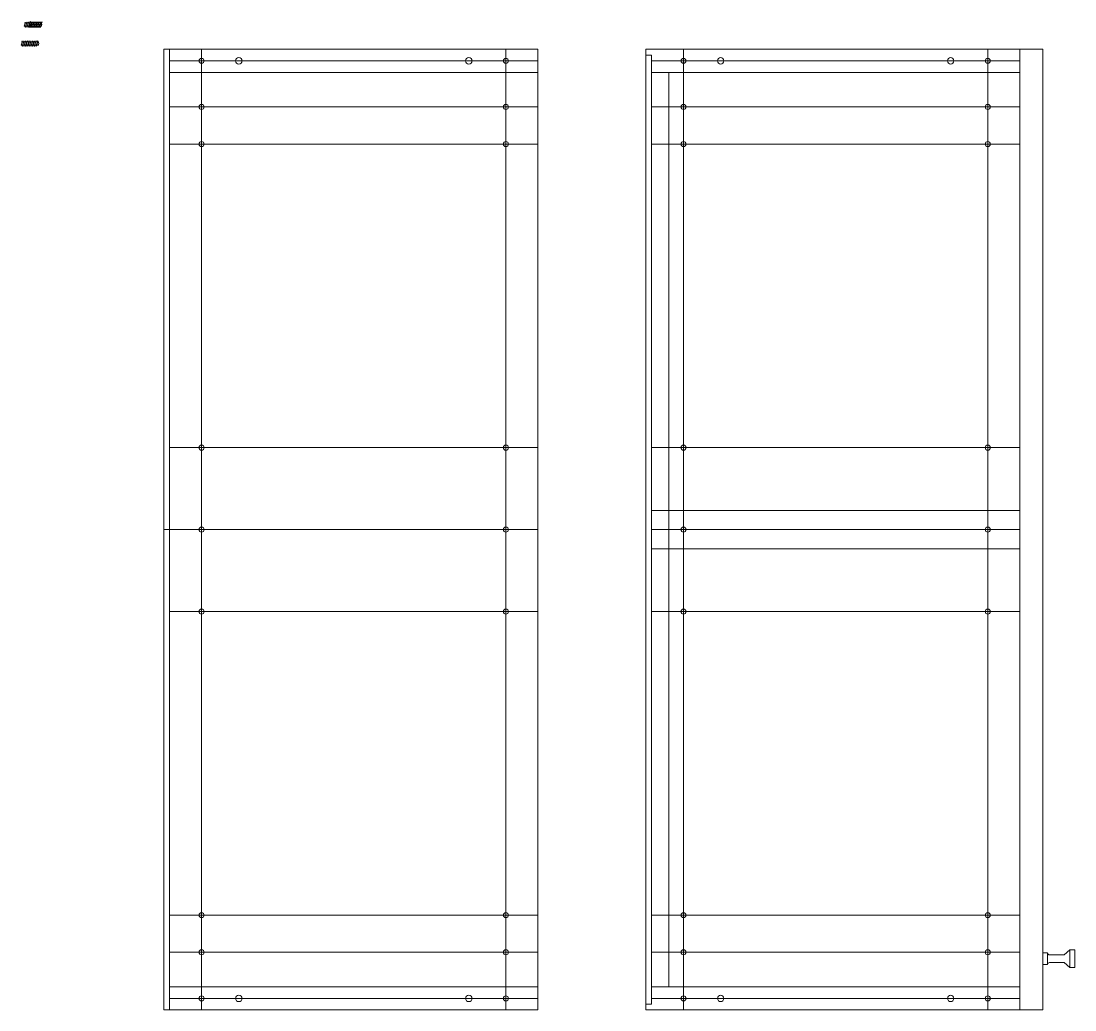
# Model space of a CAD drawing. Header units: centimetres. Extents: x -2268 to 3476, y -1681 to 1470.
# Drawn here: x 2860.6 to 2942.9, y -428.4 to -351.2 of the extents above; entities that cross this region are included whole.
import ezdxf

# ---------------------------------------------------------------- set-up
doc = ezdxf.new("R2010")
doc.units = ezdxf.units.CM
for name, color, linetype, lineweight in [('A-FURN_Num_Penna__252_Num_Penna__252_Num_Penna__3_Num_Penna__252_Num_Penna__252_Num_Penna__252_Num_Penna__252_Num_Penna__252_Num_Penna__252_Num_Penna__252_Num_Penna__252_Num_Penna__252_Num_Penna__252_Num_Penna__252_Num_Penna__5', 5, 'Continuous', 18), ('A-FURN_Num_Penna__252_Num_Penna__252_Num_Penna__3_Num_Penna__252_Num_Penna__252_Num_Penna__252_Num_Penna__252_Num_Penna__252_Num_Penna__252_Num_Penna__252_Num_Penna__252_Num_Penna__252_Num_Penna__252_Num_Penna__252_Num_Penna__6', 6, 'Continuous', 18), ('A-SECT-PATT_Num_Penna__6_Num_Penna__6_Num_Penna__6_Num_Penna__6_Num_Penna__6_Num_Penna__6_Num_Penna__6_Num_Penna__6_Num_Penna__6_Num_Penna__6_Num_Penna__6_Num_Penna__3_Num_Penna__3_Num_Penna__3', 3, 'Continuous', 18), ('A-SECT-PATT_Num_Penna__6_Num_Penna__6_Num_Penna__6_Num_Penna__6_Num_Penna__6_Num_Penna__6_Num_Penna__6_Num_Penna__6_Num_Penna__6_Num_Penna__6_Num_Penna__6_Num_Penna__6_Num_Penna__6_Num_Penna__6', 6, 'Continuous', 18), ('A-SECT-PATT_Num_Penna__6_Num_Penna__6_Num_Penna__6_Num_Penna__6_Num_Penna__6_Num_Penna__6_Num_Penna__6_Num_Penna__6_Num_Penna__6_Num_Penna__6_Num_Penna__6_Num_Penna__6_Num_Penna__6_Num_Penna__9', 9, 'Continuous', 18), ('PDF16_Geometry_Num_Penna__5_Num_Penna__5_Num_Penna__5_Num_Penna__5_Num_Penna__5_Num_Penna__5_Num_Penna__5_Num_Penna__5_Num_Penna__5_Num_Penna__5_Num_Penna__5_Num_Penna__5_Num_Penna__5_Num_Penna__5', 5, 'Continuous', 18), ('PDF16_Geometry_Num_Penna__6_Num_Penna__6_Num_Penna__6_Num_Penna__3_Num_Penna__3_Num_Penna__3_Num_Penna__3_Num_Penna__3_Num_Penna__9_Num_Penna__9_Num_Penna__9_Num_Penna__9_Num_Penna__9_Num_Penna__9', 9, 'Continuous', 18), ('PDF16_Geometry_Num_Penna__6_Num_Penna__6_Num_Penna__6_Num_Penna__6_Num_Penna__6_Num_Penna__6_Num_Penna__6_Num_Penna__6_Num_Penna__6_Num_Penna__6_Num_Penna__6_Num_Penna__6_Num_Penna__6_Num_Penna__6', 6, 'Continuous', 18), ('PDF22_Geometry_Num_Penna__1_Num_Penna__255_Num_Penna__3_Num_Penna__3_Num_Penna__3', 3, 'Continuous', 18), ('PDF22_Geometry_Num_Penna__1_Num_Penna__255_Num_Penna__3_Num_Penna__3_Num_Penna__6', 6, 'Continuous', 18), ('PDF22_Geometry_Num_Penna__1_Num_Penna__255_Num_Penna__5_Num_Penna__5_Num_Penna__5', 5, 'Continuous', 18), ('PDF2_Geometry_Num_Penna__7_Num_Penna__7_Num_Penna__7_Num_Penna__7_Num_Penna__7_Num_Penna__7_Num_Penna__7_Num_Penna__6', 6, 'Continuous', 18)]:
    doc.layers.add(name, color=color, linetype=linetype, lineweight=lineweight)

msp = doc.modelspace()

# ---------------------------------------------------------------- linework, layer by layer
at = {"layer": 'A-FURN_Num_Penna__252_Num_Penna__252_Num_Penna__3_Num_Penna__252_Num_Penna__252_Num_Penna__252_Num_Penna__252_Num_Penna__252_Num_Penna__252_Num_Penna__252_Num_Penna__252_Num_Penna__252_Num_Penna__252_Num_Penna__252_Num_Penna__5', "color": 5, "linetype": 'Continuous', "lineweight": 18}
for p, q in [((2860.9569, -351.3055), (2860.8763, -351.5662)), ((2860.9836, -351.5662), (2861.0643, -351.3055)), ((2861.0922, -351.3055), (2861.0116, -351.5662)), ((2861.1188, -351.5662), (2861.1995, -351.3055)), ((2861.2275, -351.3055), (2861.1469, -351.5662)), ((2861.2541, -351.5662), (2861.3348, -351.3055)), ((2861.3628, -351.3055), (2861.2822, -351.5662)), ((2861.3894, -351.5662), (2861.4701, -351.3055)), ((2861.4981, -351.3055), (2861.4174, -351.5662)), ((2861.5247, -351.5662), (2861.6054, -351.3055)), ((2861.6334, -351.3055), (2861.5527, -351.5662)), ((2861.66, -351.5662), (2861.7407, -351.3055)), ((2861.7686, -351.3055), (2861.688, -351.5662)), ((2861.7953, -351.5662), (2861.876, -351.3055)), ((2861.9039, -351.3055), (2861.8233, -351.5662)), ((2861.9306, -351.5662), (2862.0113, -351.3055)), ((2862.0392, -351.3055), (2861.9586, -351.5662)), ((2862.0658, -351.5662), (2862.1465, -351.3055)), ((2862.1745, -351.3055), (2862.0939, -351.5662)), ((2860.7223, -352.7847), (2860.6416, -353.0454)), ((2860.7489, -353.0454), (2860.8296, -352.7847)), ((2860.8576, -352.7847), (2860.7769, -353.0454)), ((2860.8842, -353.0454), (2860.9649, -352.7847)), ((2860.9928, -352.7847), (2860.9122, -353.0454)), ((2861.0195, -353.0454), (2861.1002, -352.7847)), ((2861.1281, -352.7847), (2861.0475, -353.0454)), ((2861.1548, -353.0454), (2861.2355, -352.7847)), ((2861.2634, -352.7847), (2861.1828, -353.0454)), ((2861.29, -353.0454), (2861.3707, -352.7847)), ((2861.3987, -352.7847), (2861.3181, -353.0454)), ((2861.4253, -353.0454), (2861.506, -352.7847)), ((2861.534, -352.7847), (2861.4534, -353.0454)), ((2861.5606, -353.0454), (2861.6413, -352.7847)), ((2861.6693, -352.7847), (2861.5886, -353.0454)), ((2861.6959, -353.0454), (2861.7766, -352.7847)), ((2861.8046, -352.7847), (2861.7239, -353.0454)), ((2861.8312, -353.0454), (2861.9119, -352.7847)), ((2861.9399, -352.7847), (2861.8592, -353.0454))]:
    msp.add_line(p, q, dxfattribs=at)
for centre in [(2877.6327, -354.2692), (2895.5827, -354.2692), (2915.2399, -354.2692), (2933.1899, -354.2692), (2877.6327, -427.4692), (2895.5827, -427.4692), (2915.2399, -427.4692), (2933.1899, -427.4692)]:
    msp.add_circle(centre, 0.25, dxfattribs=at)
at = {"layer": 'A-FURN_Num_Penna__252_Num_Penna__252_Num_Penna__3_Num_Penna__252_Num_Penna__252_Num_Penna__252_Num_Penna__252_Num_Penna__252_Num_Penna__252_Num_Penna__252_Num_Penna__252_Num_Penna__252_Num_Penna__252_Num_Penna__252_Num_Penna__6', "color": 6, "linetype": 'Continuous', "lineweight": 18}
for p, q in [((2861.3617, -351.1651), (2861.3617, -351.6648)), ((2860.929, -351.3055), (2860.9495, -351.2392)), ((2860.9717, -351.2577), (2860.9569, -351.3055)), ((2860.963, -351.6325), (2860.9836, -351.5662)), ((2861.0116, -351.5662), (2860.9919, -351.6299)), ((2861.0643, -351.3055), (2861.0848, -351.2392)), ((2861.107, -351.2577), (2861.0922, -351.3055)), ((2861.0983, -351.6325), (2861.1188, -351.5662)), ((2861.1469, -351.5662), (2861.1272, -351.6299)), ((2861.1995, -351.3055), (2861.2201, -351.2392)), ((2861.2423, -351.2577), (2861.2275, -351.3055)), ((2861.2336, -351.6325), (2861.2541, -351.5662)), ((2861.2822, -351.5662), (2861.2625, -351.6299)), ((2862.1839, -351.6341), (2861.2867, -351.6341)), ((2862.1839, -351.6341), (2861.2867, -351.6341)), ((2861.3348, -351.3055), (2861.3554, -351.2392)), ((2862.2589, -351.4358), (2861.3617, -351.4358)), ((2861.3776, -351.2577), (2861.3628, -351.3055)), ((2861.3689, -351.6325), (2861.3894, -351.5662)), ((2861.4174, -351.5662), (2861.3978, -351.6299)), ((2862.3054, -351.2392), (2861.4081, -351.2392)), ((2861.4701, -351.3055), (2861.4906, -351.2392)), ((2861.5129, -351.2577), (2861.4981, -351.3055)), ((2861.5042, -351.6325), (2861.5247, -351.5662)), ((2861.5527, -351.5662), (2861.5331, -351.6299)), ((2861.6054, -351.3055), (2861.6259, -351.2392)), ((2861.6482, -351.2577), (2861.6334, -351.3055)), ((2861.6395, -351.6325), (2861.66, -351.5662)), ((2861.688, -351.5662), (2861.6683, -351.6299)), ((2861.7407, -351.3055), (2861.7612, -351.2392)), ((2861.7835, -351.2577), (2861.7686, -351.3055)), ((2861.7747, -351.6325), (2861.7953, -351.5662)), ((2861.8233, -351.5662), (2861.8036, -351.6299)), ((2861.876, -351.3055), (2861.8965, -351.2392)), ((2861.9188, -351.2577), (2861.9039, -351.3055)), ((2861.91, -351.6325), (2861.9306, -351.5662)), ((2861.9586, -351.5662), (2861.9389, -351.6299)), ((2862.0113, -351.3055), (2862.0318, -351.2392)), ((2862.054, -351.2577), (2862.0392, -351.3055)), ((2862.0453, -351.6325), (2862.0658, -351.5662)), ((2862.0939, -351.5662), (2862.0742, -351.6299)), ((2862.1465, -351.3055), (2862.1671, -351.2392)), ((2862.1893, -351.2577), (2862.1745, -351.3055)), ((2860.6943, -352.7847), (2860.7148, -352.7184)), ((2860.7371, -352.7368), (2860.7223, -352.7847)), ((2860.8296, -352.7847), (2860.8501, -352.7184)), ((2860.8724, -352.7368), (2860.8576, -352.7847)), ((2860.9649, -352.7847), (2860.9854, -352.7184)), ((2861.0077, -352.7368), (2860.9928, -352.7847)), ((2861.1002, -352.7847), (2861.1207, -352.7184)), ((2861.1429, -352.7368), (2861.1281, -352.7847)), ((2861.2355, -352.7847), (2861.256, -352.7184)), ((2861.2782, -352.7368), (2861.2634, -352.7847)), ((2861.3707, -352.7847), (2861.3913, -352.7184)), ((2861.4135, -352.7368), (2861.3987, -352.7847)), ((2861.506, -352.7847), (2861.5266, -352.7184)), ((2861.5488, -352.7368), (2861.534, -352.7847)), ((2861.6413, -352.7847), (2861.6619, -352.7184)), ((2861.6841, -352.7368), (2861.6693, -352.7847)), ((2861.7766, -352.7847), (2861.7971, -352.7184)), ((2861.8194, -352.7368), (2861.8046, -352.7847)), ((2861.9119, -352.7847), (2861.9324, -352.7184)), ((2861.9547, -352.7368), (2861.9399, -352.7847)), ((2860.7284, -353.1117), (2860.7489, -353.0454)), ((2860.7769, -353.0454), (2860.7573, -353.1091)), ((2860.8636, -353.1117), (2860.8842, -353.0454)), ((2860.9122, -353.0454), (2860.8925, -353.1091)), ((2860.9989, -353.1117), (2861.0195, -353.0454)), ((2861.0475, -353.0454), (2861.0278, -353.1091)), ((2861.1342, -353.1117), (2861.1548, -353.0454)), ((2861.1828, -353.0454), (2861.1631, -353.1091)), ((2861.2695, -353.1117), (2861.29, -353.0454)), ((2861.3181, -353.0454), (2861.2984, -353.109)), ((2861.4048, -353.1117), (2861.4253, -353.0454)), ((2861.4534, -353.0454), (2861.4337, -353.1091)), ((2861.5401, -353.1117), (2861.5606, -353.0454)), ((2861.5886, -353.0454), (2861.569, -353.1091)), ((2861.6754, -353.1117), (2861.6959, -353.0454)), ((2861.7239, -353.0454), (2861.7043, -353.1091)), ((2861.8107, -353.1117), (2861.8312, -353.0454)), ((2861.8592, -353.0454), (2861.8395, -353.109))]:
    msp.add_line(p, q, dxfattribs=at)
at = {"layer": 'A-SECT-PATT_Num_Penna__6_Num_Penna__6_Num_Penna__6_Num_Penna__6_Num_Penna__6_Num_Penna__6_Num_Penna__6_Num_Penna__6_Num_Penna__6_Num_Penna__6_Num_Penna__6_Num_Penna__3_Num_Penna__3_Num_Penna__3', "color": 3, "linetype": 'Continuous', "lineweight": 18}
for p, q in [((2874.7327, -353.3692), (2874.7327, -428.3692)), ((2898.4827, -353.3692), (2898.4827, -428.3692)), ((2912.3399, -353.3692), (2912.3399, -428.3692)), ((2936.0899, -353.3692), (2936.0899, -428.3692))]:
    msp.add_line(p, q, dxfattribs=at)
at = {"layer": 'A-SECT-PATT_Num_Penna__6_Num_Penna__6_Num_Penna__6_Num_Penna__6_Num_Penna__6_Num_Penna__6_Num_Penna__6_Num_Penna__6_Num_Penna__6_Num_Penna__6_Num_Penna__6_Num_Penna__6_Num_Penna__6_Num_Penna__6', "color": 6, "linetype": 'Continuous', "lineweight": 18}
for p, q in [((2872.2327, -353.3692), (2872.2327, -428.3692)), ((2909.8399, -353.8192), (2909.8399, -427.9192))]:
    msp.add_line(p, q, dxfattribs=at)
at = {"layer": 'A-SECT-PATT_Num_Penna__6_Num_Penna__6_Num_Penna__6_Num_Penna__6_Num_Penna__6_Num_Penna__6_Num_Penna__6_Num_Penna__6_Num_Penna__6_Num_Penna__6_Num_Penna__6_Num_Penna__6_Num_Penna__6_Num_Penna__9', "color": 9, "linetype": 'Continuous', "lineweight": 18}
msp.add_line((2911.1899, -355.1692), (2911.1899, -426.5692), dxfattribs=at)
at = {"layer": 'PDF16_Geometry_Num_Penna__5_Num_Penna__5_Num_Penna__5_Num_Penna__5_Num_Penna__5_Num_Penna__5_Num_Penna__5_Num_Penna__5_Num_Penna__5_Num_Penna__5_Num_Penna__5_Num_Penna__5_Num_Penna__5_Num_Penna__5', "color": 5, "linetype": 'Continuous', "lineweight": 18}
for p, q in [((2940.7554, -423.9214), (2940.3899, -423.9214)), ((2940.3899, -423.9214), (2940.3899, -424.817)), ((2940.7554, -423.9214), (2940.7554, -424.817)), ((2942.0628, -424.0698), (2940.9039, -424.0698)), ((2942.4988, -423.6692), (2942.0628, -424.0698)), ((2942.8899, -423.6692), (2942.4988, -423.6692)), ((2942.4988, -423.6692), (2942.4988, -425.0692)), ((2942.8899, -423.6692), (2942.8899, -425.0692)), ((2940.7554, -424.817), (2940.3899, -424.817)), ((2942.0628, -424.6685), (2940.9039, -424.6685)), ((2942.4988, -425.0692), (2942.0628, -424.6685)), ((2942.8899, -425.0692), (2942.4988, -425.0692))]:
    msp.add_line(p, q, dxfattribs=at)
for centre, start, end in [((2940.9039, -423.9214), 180, 270), ((2940.9039, -424.817), 90, 180)]:
    msp.add_arc(centre, 0.1485, start, end, dxfattribs=at)
at = {"layer": 'PDF16_Geometry_Num_Penna__6_Num_Penna__6_Num_Penna__6_Num_Penna__3_Num_Penna__3_Num_Penna__3_Num_Penna__3_Num_Penna__3_Num_Penna__9_Num_Penna__9_Num_Penna__9_Num_Penna__9_Num_Penna__9_Num_Penna__9', "color": 9, "linetype": 'Continuous', "lineweight": 18}
for p, q in [((2872.2327, -354.2692), (2900.9827, -354.2692)), ((2909.8399, -354.2692), (2938.5899, -354.2692)), ((2872.2327, -355.1692), (2900.9827, -355.1692)), ((2872.2327, -357.8692), (2900.9827, -357.8692)), ((2909.8399, -357.8692), (2938.5899, -357.8692)), ((2872.2327, -360.7692), (2900.9827, -360.7692)), ((2909.8399, -360.7692), (2938.5899, -360.7692)), ((2872.2327, -420.9692), (2900.9827, -420.9692)), ((2909.8399, -420.9692), (2938.5899, -420.9692)), ((2872.2327, -423.8692), (2900.9827, -423.8692)), ((2909.8399, -423.8692), (2938.5899, -423.8692)), ((2872.2327, -426.5692), (2900.9827, -426.5692)), ((2872.2327, -427.4692), (2900.9827, -427.4692)), ((2909.8399, -427.4692), (2938.5899, -427.4692))]:
    msp.add_line(p, q, dxfattribs=at)
at = {"layer": 'PDF16_Geometry_Num_Penna__6_Num_Penna__6_Num_Penna__6_Num_Penna__6_Num_Penna__6_Num_Penna__6_Num_Penna__6_Num_Penna__6_Num_Penna__6_Num_Penna__6_Num_Penna__6_Num_Penna__6_Num_Penna__6_Num_Penna__6', "color": 6, "linetype": 'Continuous', "lineweight": 18}
for p, q in [((2871.7827, -428.3692), (2871.7827, -353.3692)), ((2871.7827, -353.3692), (2900.9827, -353.3692)), ((2900.9827, -353.3692), (2900.9827, -428.3692)), ((2909.3899, -427.9192), (2909.3899, -353.3692)), ((2909.3899, -353.3692), (2940.3899, -353.3692)), ((2909.3899, -353.8192), (2909.3899, -353.3692)), ((2938.5899, -353.3692), (2938.5899, -428.3692)), ((2940.3899, -353.3692), (2940.3899, -428.3692)), ((2909.3899, -353.8192), (2909.8399, -353.8192)), ((2909.8399, -355.1692), (2938.5899, -355.1692)), ((2909.8399, -426.5692), (2938.5899, -426.5692)), ((2909.8399, -427.9192), (2909.8399, -426.5692)), ((2871.7827, -428.3692), (2900.9827, -428.3692)), ((2909.3899, -428.3692), (2909.3899, -427.9192)), ((2909.3899, -427.9192), (2909.8399, -427.9192)), ((2909.3899, -428.3692), (2940.3899, -428.3692))]:
    msp.add_line(p, q, dxfattribs=at)
at = {"layer": 'PDF22_Geometry_Num_Penna__1_Num_Penna__255_Num_Penna__3_Num_Penna__3_Num_Penna__3', "color": 3, "linetype": 'Continuous', "lineweight": 18}
for p, q in [((2900.9827, -384.4692), (2872.2327, -384.4692)), ((2938.5899, -384.4692), (2909.8399, -384.4692)), ((2900.9827, -390.8692), (2871.7827, -390.8692)), ((2938.5899, -390.8692), (2909.8399, -390.8692)), ((2900.9827, -397.2692), (2872.2327, -397.2692)), ((2938.5899, -397.2692), (2909.8399, -397.2692))]:
    msp.add_line(p, q, dxfattribs=at)
at = {"layer": 'PDF22_Geometry_Num_Penna__1_Num_Penna__255_Num_Penna__3_Num_Penna__3_Num_Penna__6', "color": 6, "linetype": 'Continuous', "lineweight": 18}
for p, q in [((2938.5899, -389.3692), (2909.8399, -389.3692)), ((2938.5899, -392.3692), (2909.8399, -392.3692))]:
    msp.add_line(p, q, dxfattribs=at)
at = {"layer": 'PDF22_Geometry_Num_Penna__1_Num_Penna__255_Num_Penna__5_Num_Penna__5_Num_Penna__5', "color": 5, "linetype": 'Continuous', "lineweight": 18}
for centre in [(2874.7327, -354.2692), (2898.4827, -354.2692), (2912.3399, -354.2692), (2936.0899, -354.2692), (2874.7327, -357.8692), (2898.4827, -357.8692), (2912.3399, -357.8692), (2936.0899, -357.8692), (2874.7327, -360.7692), (2898.4827, -360.7692), (2912.3399, -360.7692), (2936.0899, -360.7692), (2874.7327, -384.4692), (2898.4827, -384.4692), (2912.3399, -384.4692), (2936.0899, -384.4692), (2874.7327, -390.8692), (2898.4827, -390.8692), (2912.3399, -390.8692), (2936.0899, -390.8692), (2874.7327, -397.2692), (2898.4827, -397.2692), (2912.3399, -397.2692), (2936.0899, -397.2692), (2874.7327, -420.9692), (2898.4827, -420.9692), (2912.3399, -420.9692), (2936.0899, -420.9692), (2874.7327, -423.8692), (2898.4827, -423.8692), (2912.3399, -423.8692), (2936.0899, -423.8692), (2874.7327, -427.4692), (2898.4827, -427.4692), (2912.3399, -427.4692), (2936.0899, -427.4692)]:
    msp.add_circle(centre, 0.2, dxfattribs=at)
at = {"layer": 'PDF2_Geometry_Num_Penna__7_Num_Penna__7_Num_Penna__7_Num_Penna__7_Num_Penna__7_Num_Penna__7_Num_Penna__7_Num_Penna__6', "color": 6, "linetype": 'Continuous', "lineweight": 18, "flags": 128}
for points in [[(2860.9836, -351.5662), (2860.8763, -351.5662)], [(2860.9569, -351.3055), (2861.0643, -351.3055)], [(2861.1188, -351.5662), (2861.0116, -351.5662)], [(2861.0922, -351.3055), (2861.1995, -351.3055)], [(2861.2541, -351.5662), (2861.1469, -351.5662)], [(2861.2275, -351.3055), (2861.3348, -351.3055)], [(2861.3894, -351.5662), (2861.2822, -351.5662)], [(2861.3628, -351.3055), (2861.4701, -351.3055)], [(2861.5247, -351.5662), (2861.4174, -351.5662)], [(2861.4981, -351.3055), (2861.6054, -351.3055)], [(2861.66, -351.5662), (2861.5527, -351.5662)], [(2861.6334, -351.3055), (2861.7407, -351.3055)], [(2861.7953, -351.5662), (2861.688, -351.5662)], [(2861.7686, -351.3055), (2861.876, -351.3055)], [(2861.9306, -351.5662), (2861.8233, -351.5662)], [(2861.9039, -351.3055), (2862.0113, -351.3055)], [(2862.0658, -351.5662), (2861.9586, -351.5662)], [(2862.0392, -351.3055), (2862.1465, -351.3055)], [(2860.7223, -352.7847), (2860.8296, -352.7847)], [(2860.8576, -352.7847), (2860.9649, -352.7847)], [(2860.9928, -352.7847), (2861.1002, -352.7847)], [(2861.1281, -352.7847), (2861.2355, -352.7847)], [(2861.2634, -352.7847), (2861.3707, -352.7847)], [(2861.3987, -352.7847), (2861.506, -352.7847)], [(2861.534, -352.7847), (2861.6413, -352.7847)], [(2861.6693, -352.7847), (2861.7766, -352.7847)], [(2861.8046, -352.7847), (2861.9119, -352.7847)], [(2860.7489, -353.0454), (2860.6416, -353.0454)], [(2860.8842, -353.0454), (2860.7769, -353.0454)], [(2861.0195, -353.0454), (2860.9122, -353.0454)], [(2861.1548, -353.0454), (2861.0475, -353.0454)], [(2861.29, -353.0454), (2861.1828, -353.0454)], [(2861.4253, -353.0454), (2861.3181, -353.0454)], [(2861.5606, -353.0454), (2861.4534, -353.0454)], [(2861.6959, -353.0454), (2861.5886, -353.0454)], [(2861.8312, -353.0454), (2861.7239, -353.0454)]]:
    msp.add_lwpolyline(points, dxfattribs=at)
for points in [[(2860.9495, -351.2392, -0.1989404), (2860.9718, -351.2577)], [(2860.9919, -351.6299, -0.1987158), (2860.963, -351.6325)], [(2861.0848, -351.2392, -0.1990067), (2861.107, -351.2577)], [(2861.1272, -351.6299, -0.1996277), (2861.0983, -351.6325)], [(2861.2201, -351.2392, -0.1988984), (2861.2423, -351.2577)], [(2861.2625, -351.6299, -0.1985138), (2861.2336, -351.6325)], [(2861.3554, -351.2392, -0.1989543), (2861.3776, -351.2577)], [(2861.3978, -351.6299, -0.1992809), (2861.3689, -351.6325)], [(2861.4906, -351.2392, -0.1989404), (2861.5129, -351.2577)], [(2861.5331, -351.6299, -0.1987158), (2861.5042, -351.6325)], [(2861.6259, -351.2392, -0.1990067), (2861.6482, -351.2577)], [(2861.6683, -351.6299, -0.1996277), (2861.6394, -351.6325)], [(2861.7612, -351.2392, -0.1988984), (2861.7835, -351.2577)], [(2861.8036, -351.6299, -0.1985138), (2861.7747, -351.6325)], [(2861.8965, -351.2392, -0.1989543), (2861.9188, -351.2577)], [(2861.9389, -351.6299, -0.1992809), (2861.91, -351.6325)], [(2862.0318, -351.2392, -0.1989404), (2862.054, -351.2577)], [(2862.0742, -351.6299, -0.1987158), (2862.0453, -351.6325)], [(2862.1745, -351.3055), (2862.2043, -351.3055, -0.1995304), (2862.2212, -351.3125, -0.1168771), (2862.2451, -351.3513, -0.162888), (2862.2451, -351.5203, -0.1168318), (2862.2212, -351.5592, -0.198418), (2862.2043, -351.5662), (2862.0939, -351.5662)], [(2862.1671, -351.2392, -0.1990067), (2862.1893, -351.2577)], [(2860.7148, -352.7184, -0.1989404), (2860.7371, -352.7368)], [(2860.8501, -352.7184, -0.1990067), (2860.8724, -352.7368)], [(2860.9854, -352.7184, -0.1988984), (2861.0077, -352.7368)], [(2861.1207, -352.7184, -0.1989543), (2861.1429, -352.7368)], [(2861.256, -352.7184, -0.1989404), (2861.2782, -352.7368)], [(2861.3913, -352.7184, -0.1990067), (2861.4135, -352.7368)], [(2861.5266, -352.7184, -0.1988984), (2861.5488, -352.7368)], [(2861.6619, -352.7184, -0.1989543), (2861.6841, -352.7368)], [(2861.7971, -352.7184, -0.1989404), (2861.8194, -352.7368)], [(2861.9399, -352.7847), (2861.9696, -352.7847, -0.1995304), (2861.9865, -352.7917, -0.1168771), (2862.0105, -352.8305, -0.162888), (2862.0105, -352.9994, -0.1168318), (2861.9865, -353.0384, -0.198418), (2861.9696, -353.0454), (2861.8592, -353.0454)], [(2861.9324, -352.7184, -0.1990067), (2861.9547, -352.7368)], [(2860.7573, -353.1091, -0.1987158), (2860.7284, -353.1117)], [(2860.8925, -353.1091, -0.1996277), (2860.8636, -353.1117)], [(2861.0278, -353.1091, -0.1985138), (2860.9989, -353.1117)], [(2861.1631, -353.1091, -0.1992809), (2861.1342, -353.1117)], [(2861.2984, -353.109, -0.1987158), (2861.2695, -353.1117)], [(2861.4337, -353.109, -0.1996277), (2861.4048, -353.1117)], [(2861.569, -353.109, -0.1985138), (2861.5401, -353.1117)], [(2861.7042, -353.109, -0.1992809), (2861.6754, -353.1117)], [(2861.8395, -353.109, -0.1987158), (2861.8107, -353.1117)]]:
    msp.add_lwpolyline(points, format="xyb", dxfattribs=at)

doc.saveas('drawing.dxf')
